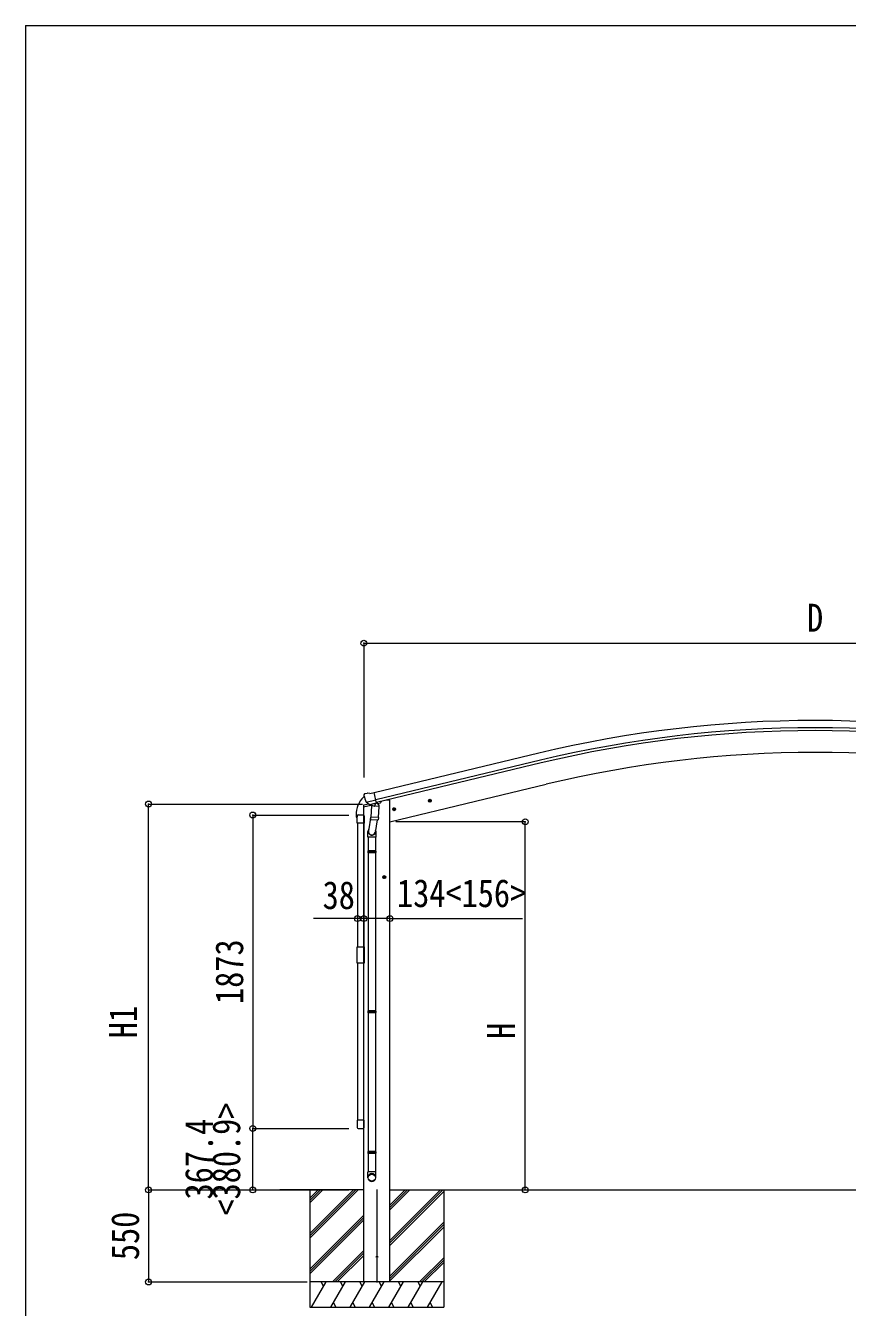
# Model space of a CAD drawing. Units: millimetres at full size, sheet at 1:35. Extents: x -9783 to 9892, y -6828 to 6752.
# Drawn here: x -9783 to -4873, y -907 to 6752 of the extents above; entities that cross this region are included whole.
import ezdxf
from ezdxf.enums import TextEntityAlignment as Align

# ---------------------------------------------------------------- set-up
doc = ezdxf.new("R2010")
doc.units = ezdxf.units.MM
doc.header["$LTSCALE"] = 35
doc.header["$PDMODE"] = 32
doc.header["$PDSIZE"] = 35
for name, color, linetype, lineweight in [('0-0_0', 7, 'Continuous', 9), ('0-1_本体', 4, 'Continuous', 9), ('0-2_部品', 7, 'Continuous', 9), ('0-8_PARTS2', 2, 'Continuous', 9), ('0-A_寸法', 6, 'Continuous', 9), ('1-2_GLASS_SEAL', 7, 'Continuous', 9), ('1-A', 6, 'Continuous', 9), ('F-0_240', 7, 'Continuous', 9)]:
    doc.layers.add(name, color=color, linetype=linetype, lineweight=lineweight)
doc.styles.add('ＭＳ ゴシック', font='')
doc.styles.get('ＭＳ ゴシック').set_extended_font_data('MS Gothic')

msp = doc.modelspace()

# ---------------------------------------------------------------- linework, layer by layer
at = {"layer": '0-0_0'}
for p, q in [((-7762.31, -205.73), (-8263.98, -205.74)), ((-8084.76, -205.73), (-8084.76, -905.73)), ((-8084.76, -466.46), (-7824.03, -205.73)), ((-8084.76, -480.6), (-7809.89, -205.73)), ((-8084.76, -494.74), (-7795.75, -205.73)), ((-8084.76, -282.61), (-8007.88, -205.73)), ((-8084.76, -268.47), (-8022.02, -205.73)), ((-8084.76, -254.33), (-8036.16, -205.73)), ((-7606.31, -508.51), (-7303.53, -205.73)), ((-7606.31, -522.65), (-7289.39, -205.73)), ((-7606.31, -324.66), (-7487.38, -205.73)), ((-7606.31, -310.52), (-7501.52, -205.73)), ((-7606.31, -296.38), (-7515.66, -205.73)), ((-7606.31, -536.79), (-7284.76, -215.25)), ((-7605.81, -205.73), (-2526.66, -205.73)), ((-7284.76, -205.73), (-7284.76, -905.73)), ((-8084.76, -678.59), (-7762.31, -356.14)), ((-8084.76, -692.73), (-7762.31, -370.29)), ((-8084.76, -706.88), (-7762.31, -384.43)), ((-7606.31, -720.64), (-7284.76, -399.09)), ((-7606.31, -734.78), (-7284.76, -413.24)), ((-7606.31, -748.93), (-7284.76, -427.38)), ((-7949.77, -755.73), (-7762.31, -568.28)), ((-7935.63, -755.73), (-7762.31, -582.42)), ((-7921.48, -755.73), (-7762.31, -596.56)), ((-7429.27, -755.73), (-7284.76, -611.23)), ((-7415.13, -755.73), (-7284.76, -625.37)), ((-7400.98, -755.73), (-7284.76, -639.51)), ((-7284.76, -755.73), (-8084.76, -755.73)), ((-8074.47, -905.73), (-7987.87, -755.73)), ((-8002.87, -781.71), (-8017.87, -755.73)), ((-7959, -905.73), (-7872.4, -755.73)), ((-7887.4, -781.72), (-7902.4, -755.73)), ((-7843.53, -905.73), (-7756.93, -755.73)), ((-7771.93, -781.72), (-7786.93, -755.73)), ((-7617.76, -755.73), (-7751.76, -755.73)), ((-7728.06, -905.73), (-7641.46, -755.73)), ((-7656.46, -781.72), (-7671.46, -755.73)), ((-7612.59, -905.73), (-7525.99, -755.73)), ((-7540.99, -781.71), (-7555.99, -755.73)), ((-7497.12, -905.73), (-7410.52, -755.73)), ((-7440.52, -755.73), (-7425.52, -781.71)), ((-7381.65, -905.73), (-7295.05, -755.73)), ((-8084.76, -905.73), (-7284.76, -905.73)), ((-7944, -879.75), (-7929, -905.73)), ((-7828.53, -879.75), (-7813.53, -905.73)), ((-7713.06, -879.75), (-7698.06, -905.73)), ((-7597.59, -879.75), (-7582.59, -905.73)), ((-7482.12, -879.75), (-7467.12, -905.73)), ((-7366.65, -879.75), (-7351.65, -905.73))]:
    msp.add_line(p, q, dxfattribs=at)
at = {"layer": '0-1_本体'}
for p, q in [((-6717.39, 2404.05), (-7700.64, 2167.99)), ((-6707.32, 2362.07), (-7690.56, 2126.01)), ((-6703.39, 2345.7), (-7686.64, 2109.67)), ((-7095.6, 2116.82), (-6672.81, 2218.32)), ((-7762.31, -755.73), (-7762.31, 2084.5)), ((-7626.81, 2123.65), (-7660.08, 2115.66)), ((-7606.31, 2123.65), (-7626.31, 2123.65)), ((-7606.31, -755.73), (-7606.31, 2123.65)), ((-7606.31, 1994.21), (-7095.6, 2116.82))]:
    msp.add_line(p, q, dxfattribs=at)
for radius in [7073, 7029.83, 7013, 6882]:
    msp.add_arc((-5066.23, -4473.53), radius, 76.5, 103.5, dxfattribs=at)
at = {"layer": '0-2_部品'}
for p, q in [((-7762.02, 2152.08), (-7761.74, 2150.93)), ((-7757.8, 2160.66), (-7761.65, 2154.36)), ((-7754.7, 2162.91), (-7741.52, 2166.07)), ((-7726.96, 2163.4), (-7740.22, 2166.1)), ((-7726.96, 2163.4), (-7701.03, 2169.62)), ((-7764.14, 2083.95), (-7721.32, 2094.22)), ((-7764.14, 2090.84), (-7764.14, 2083.95)), ((-7734.9, 2100.22), (-7761.84, 2093.75)), ((-7747.96, 2111.78), (-7690.46, 2125.58)), ((-7731.11, 2096.87), (-7747.49, 2111.36)), ((-7728.4, 2096.3), (-7720.88, 2098.11)), ((-7727.57, 2096.42), (-7726.04, 2096.78)), ((-7726.04, 2096.78), (-7689.33, 2105.6)), ((-7724.2, 2096.56), (-7724.25, 2095.81)), ((-7723.49, 2094.77), (-7697.68, 2088.34)), ((-7716.58, 2089.43), (-7721.25, 2022.59)), ((-7670.89, 2086.23), (-7716.58, 2089.43)), ((-7714.8, 2092.61), (-7715.03, 2089.32)), ((-7695.28, 2103.77), (-7696.3, 2089.16)), ((-7689.33, 2105.6), (-7687.8, 2105.96)), ((-7686.25, 2108.07), (-7685.3, 2108)), ((-7685.3, 2108), (-7671.99, 2092.68)), ((-7681.62, 2103.76), (-7663.41, 2108.13)), ((-7675.56, 2019.4), (-7670.89, 2086.23)), ((-7671.99, 2092.68), (-7672.43, 2086.34)), ((-7659.58, 2116.14), (-7659.58, 2112.99)), ((-7571.82, 2071.4), (-7591.26, 2066.73)), ((-7588.84, 2067.31), (-7586.71, 2074.51)), ((-7586.71, 2074.51), (-7579.41, 2076.26)), ((-7579.2, 2059.34), (-7583.87, 2078.78)), ((-7579.41, 2076.26), (-7574.24, 2070.81)), ((-7357.89, 2122.75), (-7377.34, 2118.08)), ((-7374.92, 2118.67), (-7372.78, 2125.86)), ((-7369.75, 2113.22), (-7374.92, 2118.67)), ((-7372.78, 2125.86), (-7365.49, 2127.62)), ((-7365.28, 2110.7), (-7369.95, 2130.14)), ((-7365.49, 2127.62), (-7360.32, 2122.17)), ((-7720.89, 2027.71), (-7735.43, 1939.84)), ((-7722.11, 2010.12), (-7721.24, 2022.59)), ((-7721.71, 2008.77), (-7721.72, 2008.77)), ((-7675.56, 2019.4), (-7721.25, 2022.59)), ((-7720.27, 2007.99), (-7678.57, 2005.07)), ((-7682.1, 2005.32), (-7694.73, 1930.52)), ((-7675.57, 2019.4), (-7676.46, 2006.7)), ((-7583.67, 2061.86), (-7588.84, 2067.31)), ((-7737.58, 1902.68), (-7737.58, 1937.04)), ((-7691.58, 1937.34), (-7691.58, 1902.68)), ((-7691.58, 1902.68), (-7737.58, 1902.68)), ((-7735.58, 1902.68), (-7735.58, 1820.03)), ((-7693.58, 1902.68), (-7693.58, 1820.03)), ((-7737.58, 1818.03), (-7736.58, 1820.03)), ((-7691.58, 1818.03), (-7737.58, 1818.03)), ((-7691.58, 1810.03), (-7737.58, 1810.03)), ((-7692.58, 1820.03), (-7736.58, 1820.03)), ((-7692.58, 1808.03), (-7736.58, 1808.03)), ((-7735.58, 1808.03), (-7735.58, 863.84)), ((-7693.58, 1808.03), (-7693.58, 863.84)), ((-7691.58, 1818.03), (-7692.58, 1820.03)), ((-7691.58, 1810.03), (-7692.58, 1808.03)), ((-7691.58, 1818.03), (-7691.58, 1810.03)), ((-7630.07, 1664.15), (-7650.07, 1664.15)), ((-7647.58, 1664.15), (-7643.83, 1670.65)), ((-7643.83, 1657.65), (-7647.58, 1664.15)), ((-7643.83, 1670.65), (-7636.32, 1670.65)), ((-7640.07, 1654.15), (-7640.07, 1674.15)), ((-7636.32, 1670.65), (-7632.57, 1664.15)), ((-7737.58, 861.84), (-7736.58, 863.84)), ((-7691.58, 861.84), (-7737.58, 861.84)), ((-7691.58, 853.84), (-7737.58, 853.84)), ((-7692.58, 863.84), (-7736.58, 863.84)), ((-7692.58, 851.84), (-7736.58, 851.84)), ((-7735.58, 851.84), (-7735.58, 23.65)), ((-7693.58, 851.84), (-7693.58, 23.65)), ((-7691.58, 861.84), (-7692.58, 863.84)), ((-7691.58, 853.84), (-7692.58, 851.84)), ((-7691.58, 861.84), (-7691.58, 853.84)), ((-7737.58, 21.65), (-7736.58, 23.65)), ((-7691.58, 21.65), (-7737.58, 21.65)), ((-7691.58, 13.65), (-7737.58, 13.65)), ((-7692.58, 23.65), (-7736.58, 23.65)), ((-7692.58, 11.65), (-7736.58, 11.65)), ((-7735.58, 11.65), (-7735.58, -98.35)), ((-7693.58, 11.65), (-7693.58, -98.35)), ((-7691.58, 21.65), (-7692.58, 23.65)), ((-7691.58, 13.65), (-7692.58, 11.65)), ((-7691.58, 21.65), (-7691.58, 13.65)), ((-7737.58, -132.49), (-7737.58, -98.35)), ((-7691.58, -98.35), (-7737.58, -98.35)), ((-7691.58, -132.49), (-7691.58, -98.35))]:
    msp.add_line(p, q, dxfattribs=at)
for points in [[(-7695.6, 2104.17), (-7685.88, 2106.51), (-7701.03, 2169.62)], [(-7748.23, 2112.35), (-7747.65, 2111.51), (-7747.49, 2111.36)], [(-7695.6, 2104.17), (-7695.84, 2104.02), (-7720.6, 2098.08), (-7720.88, 2098.11)], [(-7574.24, 2070.81), (-7576.37, 2063.62), (-7583.67, 2061.86)], [(-7360.32, 2122.17), (-7362.45, 2114.97), (-7369.75, 2113.22)], [(-7737.58, 1818.03), (-7737.58, 1810.03), (-7736.58, 1808.03)], [(-7632.57, 1664.15), (-7636.32, 1657.65), (-7643.83, 1657.65)], [(-7737.58, 861.84), (-7737.58, 853.84), (-7736.58, 851.84)], [(-7737.58, 21.65), (-7737.58, 13.65), (-7736.58, 11.65)]]:
    msp.add_lwpolyline(points, dxfattribs=at)
for centre, radius in [((-7581.54, 2069.06), 8.5), ((-7581.54, 2069.06), 7.7), ((-7581.54, 2069.06), 6.5), ((-7367.62, 2120.42), 8.5), ((-7367.62, 2120.42), 7.7), ((-7367.62, 2120.42), 6.5), ((-7640.07, 1664.15), 8.5), ((-7640.07, 1664.15), 7.7), ((-7640.07, 1664.15), 6.5)]:
    msp.add_circle(centre, radius, dxfattribs=at)
at = {"layer": '0-2_部品', "color": 4}
msp.add_circle((-7683.81, -605.73), 4.5, dxfattribs=at)
at = {"layer": '0-2_部品'}
for centre, radius, start, end in [((-7564.94, 2198.18), 202.4, 193.5, 205.09125), ((-7753.53, 2158.05), 5, 103.5, 148.5), ((-7740.82, 2163.16), 3, 78.5, 103.5), ((-7761.14, 2090.84), 3, 103.5, 180), ((-7727.68, 2096.9), 0.5, 248.23754, 283.5), ((-7724.7, 2096.59), 0.5, 356, 103.5), ((-7723.25, 2095.75), 1, 176, 256), ((-7697.33, 2089.31), 1.03, 250.03897, 351.96569), ((-7694.68, 2103.69), 0.604, 100.59842, 172.20595), ((-7687.92, 2106.45), 0.5, 283.5, 318.76246), ((-7664.58, 2112.99), 5, 283.5, 0), ((-7720.17, 2009.95), 1.95, 175.04017, 217.47766), ((-7720.13, 2009.98), 2, 217.40962, 266), ((-7678.43, 2007.07), 2, 266, 349.46843)]:
    msp.add_arc(centre, radius, start, end, dxfattribs=at)
for centre, major_axis, ratio, start_param, end_param in [((-7759.1, 2152.8), (-1.57, -2.57), 0.99628, 4.712389, 5.4996506), ((-7729.12, 2099.12), (-0.73, -2.92), 0.997631, 5.8041905, 6.6006116), ((-7729.07, 2099.35), (2.63, 3.16), 0.650902, 4.0958226, 4.1686332), ((-7729.1, 2099.22), (-0.73, -2.92), 0.997631, 0.3902369, 0.4789948), ((-7714.58, 1937.34), (23, 0), 0.996195, 2.5560258, 6.5663028), ((-7714.58, 1937.34), (21, 0), 0.996195, 2.9349147, 5.9512394), ((-7714.58, -130.75), (-23, 0), 0.996195, 3.1415927, 6.2831853), ((-7714.58, -132.49), (-23, 0), 0.996195, 3.1415927, 6.2831853), ((-7714.58, -132.49), (0, -23.43), 0.981806, 4.712389, 7.8539816)]:
    msp.add_ellipse(centre, major_axis=major_axis, ratio=ratio, start_param=start_param, end_param=end_param, dxfattribs=at)
msp.add_ellipse((-7714.58, -132.49), major_axis=(21, 0), ratio=0.996195, dxfattribs=at)
at = {"layer": '0-8_PARTS2'}
msp.add_line((-7683.81, -203.23), (-7683.81, -758.23), dxfattribs=at)
at = {"layer": '0-A_寸法'}
for p, q in [((-7762.31, 3061.16), (-7762.31, 2258.83)), ((-7762.31, 3061.16), (-2370.29, 3061.16)), ((-9048.59, 2100.47), (-7769.76, 2100.47)), ((-9048.59, -205.74), (-9048.59, 2100.47)), ((-8426.16, 2034.63), (-8426.16, 161.63)), ((-6797.8, 1994.25), (-7570.38, 1994.25)), ((-6797.8, -205.74), (-6797.8, 1994.25)), ((-7606.31, 1415.52), (-7762.31, 1415.52)), ((-7606.31, 1415.52), (-6815.05, 1415.52)), ((-9048.59, -205.74), (-8099.57, -205.74)), ((-9048.59, -205.74), (-8102.32, -205.74)), ((-9048.59, -205.74), (-9048.59, -755.73)), ((-8414.88, -205.74), (-8102.32, -205.74)), ((-9048.59, -755.73), (-8100.6, -755.73))]:
    msp.add_line(p, q, dxfattribs=at)
for p in [(-7762.31, 3061.16), (-9048.59, 2100.47), (-6797.8, 1994.25), (-7762.31, 1415.52), (-7606.31, 1415.52), (-9048.59, -205.74), (-6797.8, -205.74), (-9048.59, -755.73)]:
    msp.add_point(p, dxfattribs=at)
at = {"layer": '1-2_GLASS_SEAL'}
for p, q in [((-7808.81, 2034.72), (-7808.81, 2022.96)), ((-7808.31, 2022.46), (-7802.05, 2022.46)), ((-7801.55, 2029.72), (-7801.55, 2022.96)), ((-7801.31, 1986.23), (-7801.31, 2029.93)), ((-7795.81, 2035.43), (-7766.81, 2035.43)), ((-7795.55, 2035.72), (-7762.31, 2035.72)), ((-7761.31, 2029.93), (-7761.31, 1986.23)), ((-7761.31, 1986.23), (-7801.31, 1986.23)), ((-7801.31, 210.23), (-7801.31, 166.53)), ((-7761.31, 210.23), (-7801.31, 210.23)), ((-7795.81, 161.03), (-7766.81, 161.03)), ((-7761.31, 166.53), (-7761.31, 210.23))]:
    msp.add_line(p, q, dxfattribs=at)
at = {"layer": '1-2_GLASS_SEAL', "color": 4}
for p, q in [((-7800.31, 1986.23), (-7800.31, 1247.23)), ((-7762.31, 1986.23), (-7762.31, 1247.23)), ((-7800.31, 1149.23), (-7800.31, 210.23)), ((-7762.31, 210.23), (-7762.31, 1149.23))]:
    msp.add_line(p, q, dxfattribs=at)
at = {"layer": '1-2_GLASS_SEAL'}
msp.add_lwpolyline([(-7801.31, 1247.23), (-7761.31, 1247.23), (-7761.31, 1149.23), (-7801.31, 1149.23)], close=True, dxfattribs=at)
for centre, radius, start, end in [((-7656.55, 2034.72), 152.26, 135.14293, 180), ((-7760.07, 2136.74), 6.95, 95.39711, 129.45641), ((-7808.31, 2022.96), 0.5, 180, 270), ((-7802.05, 2022.96), 0.5, 270, 0), ((-7795.55, 2029.72), 6, 90, 180), ((-7795.81, 2029.93), 5.5, 90, 180), ((-7766.81, 2029.93), 5.5, 0, 90), ((-7795.81, 166.53), 5.5, 180, 270), ((-7766.81, 166.53), 5.5, 270, 0)]:
    msp.add_arc(centre, radius, start, end, dxfattribs=at)
at = {"layer": '1-A'}
for p, q in [((-8426.16, 2034.63), (-7852.63, 2034.63)), ((-7762.38, 1415.52), (-8062.38, 1415.52)), ((-7762.38, 1415.52), (-7800.41, 1415.52)), ((-8426.16, 161.63), (-7852.63, 161.63)), ((-8426.16, -205.74), (-8426.16, 161.63)), ((-8426.16, -205.74), (-7852.63, -205.74))]:
    msp.add_line(p, q, dxfattribs=at)
for p in [(-8426.16, 2034.63), (-7800.41, 1415.52), (-7762.38, 1415.52), (-8426.16, 161.63), (-8426.16, -205.74)]:
    msp.add_point(p, dxfattribs=at)
at = {"layer": 'F-0_240', "color": 5}
for q in [(-9783.03, -6828.1), (9396.97, 6751.9)]:
    msp.add_line((-9783.03, 6751.9), q, dxfattribs=at)

# ---------------------------------------------------------------- texts
at = {"layer": '0-A_寸法', "color": 7, "style": 'ＭＳ ゴシック', "width": 0.85}
for s, p in [('D', (-5114.43, 3080.16)), ('134<156>', (-7563.85, 1434.52))]:
    msp.add_text(s, height=166.8, dxfattribs=at).set_placement(p, align=Align.BOTTOM_LEFT)
for s, p in [('H1', (-9067.59, 701.12)), ('H', (-6808.8, 696.13)), ('550', (-9055.59, -625.11))]:
    msp.add_text(s, height=166.8, rotation=90, dxfattribs=at).set_placement(p, align=Align.BOTTOM_LEFT)
at = {"layer": '1-A', "color": 7, "style": 'ＭＳ ゴシック', "width": 0.85}
msp.add_text('38', height=166.8, dxfattribs=at).set_placement((-8008.63, 1422.52), align=Align.BOTTOM_LEFT)
for s, p in [('1873', (-8433.16, 905.63)), ('<380.9>', (-8451.04, -358.93)), ('367.4', (-8614.52, -262.68))]:
    msp.add_text(s, height=166.8, rotation=90, dxfattribs=at).set_placement(p, align=Align.BOTTOM_LEFT)

doc.saveas('drawing.dxf')
